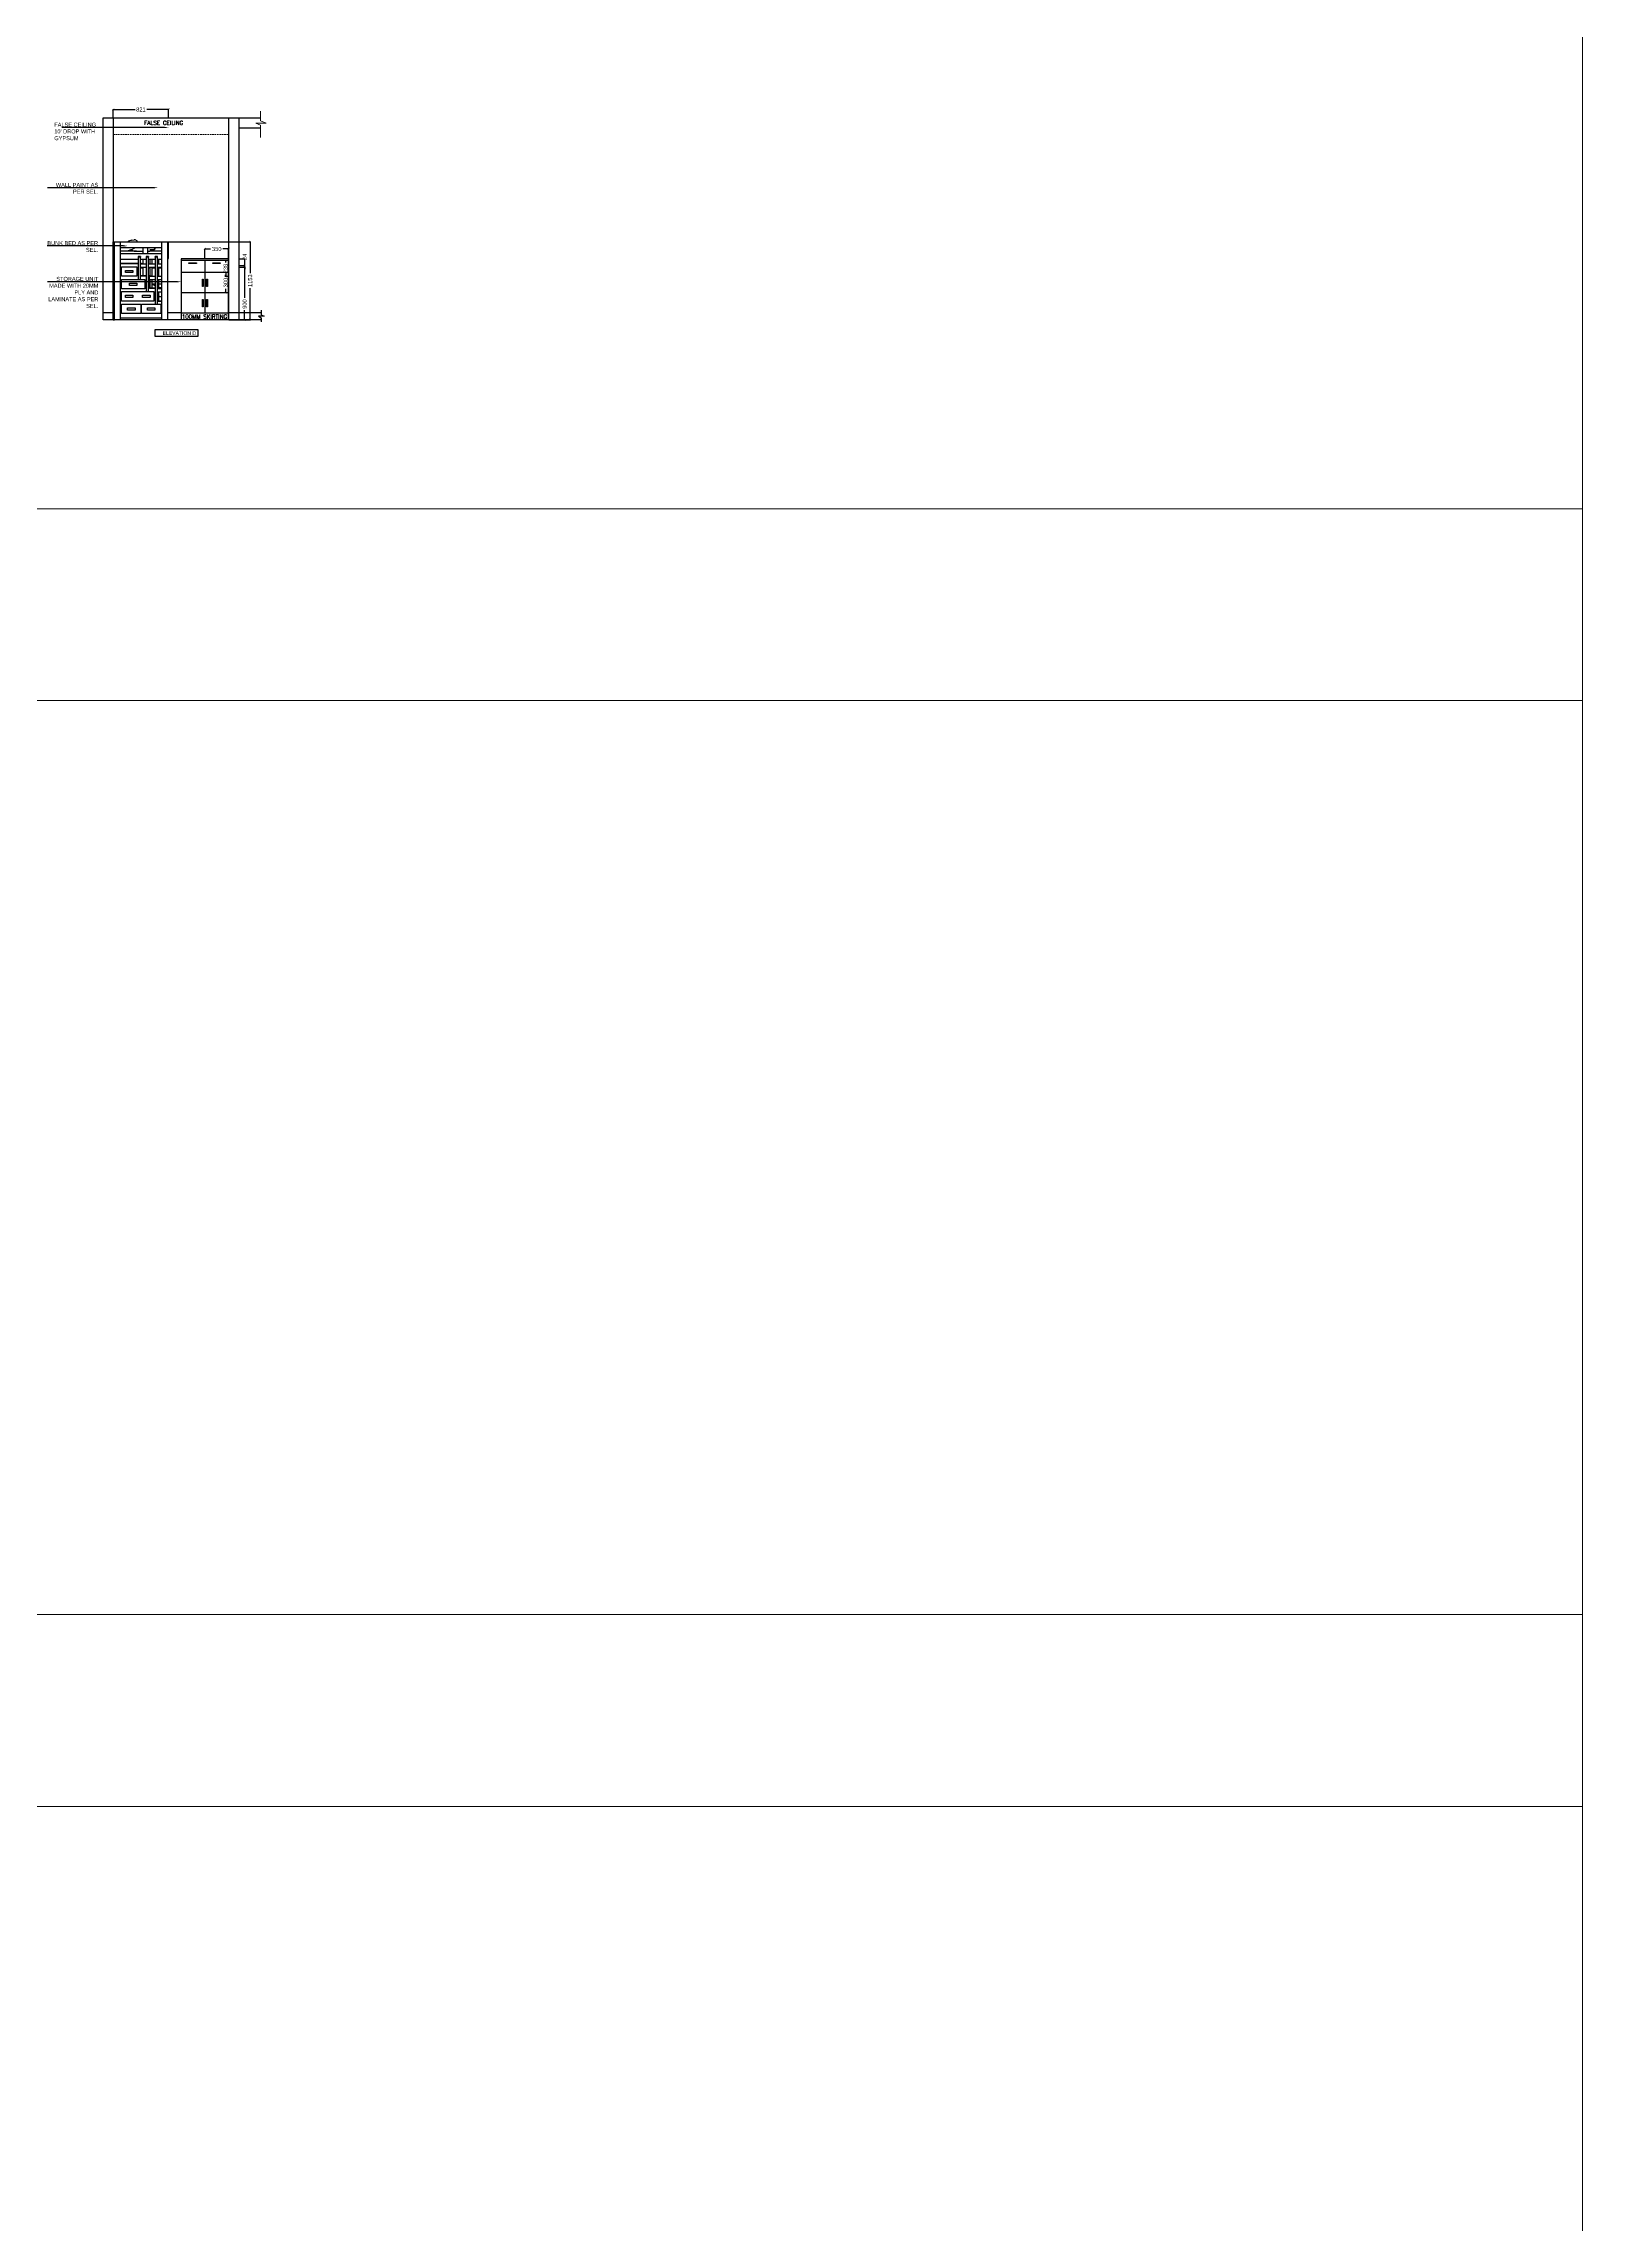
# Model space of a CAD drawing. Header units: millimetres. Extents: x 1464389 to 1998638, y -29162 to 256806.
# Drawn here: x 1543490 to 1566247, y 4566 to 36818 of the extents above; entities that cross this region are included whole.
import ezdxf
from ezdxf import colors
from ezdxf.entities.mleader import LeaderData, LeaderLine
from ezdxf.math import Vec2, Vec3

# ---------------------------------------------------------------- set-up
doc = ezdxf.new("R2010")
doc.units = ezdxf.units.MM
doc.header["$LTSCALE"] = 15
doc.header["$PDMODE"] = 35
doc.linetypes.add('HIDDEN', pattern=[9.525, 6.35, -3.175])
doc.layers.get('0').update_dxf_attribs({"lineweight": 5})
for name, color, linetype, lineweight in [('dimension', 1, 'Continuous', 25), ('false ceiling', 124, 'Continuous', 9), ('Layer1', 7, 'Continuous', 5), ('LS_DR_TEXT', 7, 'Continuous', 13)]:
    doc.layers.add(name, color=color, linetype=linetype, lineweight=lineweight)
for name, color, linetype in [('Edges', 7, 'Continuous'), ('Layer 1', 7, 'Continuous'), ('NEW WALL', 5, 'Continuous'), ('Text', 250, 'Continuous')]:
    doc.layers.add(name, color=color, linetype=linetype)
doc.layers.add('Furnitures', color=7, linetype='Continuous', lineweight=25, true_color=0x753b00)
doc.layers.add('TEXTS', color=7, linetype='Continuous', true_color=0x636466)
doc.styles.add('ARIAL', font='arial.ttf')
doc.styles.add('ROMANS', font='romans.shx')
doc.dimstyles.new('SC-25', dxfattribs={"dimtxt": 60, "dimasz": 30, "dimexe": 0, "dimexo": 0, "dimgap": 25, "dimtad": 0, "dimdec": 0, "dimzin": 0, "dimdsep": 46, "dimtxsty": 'ARIAL', "dimblk": 'ARCHTICK', "dimcen": 0.09, "dimdle": 3, "dimclrd": 251, "dimclre": 251, "dimclrt": 1, "dimadec": 0, "dimazin": 0, "dimtfac": 1, "dimtdec": 0, "dimtofl": 0, "dimtmove": 0, "dimatfit": 2, "dimfxl": 100, "dimtolj": 1, "dimtzin": 0, "dimarcsym": 0})

# ---------------------------------------------------------------- blocks, each defined once
blk = doc.blocks.new('_ArchTick')
at = {"color": 0, "linetype": 'ByBlock', "const_width": 0.15}
blk.add_lwpolyline([(-0.5, -0.5), (0.5, 0.5)], dxfattribs=at)
blk = doc.blocks.new('*D1515')
at = {"layer": 'Defpoints', "color": 0, "ltscale": 0.25, "transparency": 16777216}
for p in [(1545876, 33781), (1545876, 33634), (1546226, 33634)]:
    blk.add_point(p, dxfattribs=at)
at = {"layer": 'dimension', "color": 251, "lineweight": -2, "ltscale": 0.25, "transparency": 16777216}
for p, q in [((1545873, 33781), (1545960, 33781)), ((1545876, 33634), (1545876, 33781)), ((1546229, 33781), (1546142, 33781)), ((1546226, 33634), (1546226, 33781))]:
    blk.add_line(p, q, dxfattribs=at)
at = {"layer": 'dimension', "color": 251, "lineweight": -2, "ltscale": 0.25, "transparency": 16777216, "xscale": 30, "yscale": 30, "zscale": 30, "rotation": 180}
blk.add_blockref('_ArchTick', (1545876, 33781), dxfattribs=at)
at = {"layer": 'dimension', "color": 251, "lineweight": -2, "ltscale": 0.25, "transparency": 16777216, "xscale": 30, "yscale": 30, "zscale": 30}
blk.add_blockref('_ArchTick', (1546226, 33781), dxfattribs=at)
at = {"layer": 'dimension', "color": 1, "ltscale": 0.25, "transparency": 16777216, "insert": (1546051, 33781), "char_height": 60, "attachment_point": 5, "style": 'ARIAL'}
blk.add_mtext('\\A1;350', dxfattribs=at)
blk = doc.blocks.new('*D1516')
at = {"layer": 'Defpoints', "color": 0, "ltscale": 0.25, "transparency": 16777216}
for p in [(1546378, 33634), (1546228, 32734), (1546463, 32734)]:
    blk.add_point(p, dxfattribs=at)
at = {"layer": 'dimension', "color": 251, "lineweight": -2, "ltscale": 0.25, "transparency": 16777216}
for p, q in [((1546378, 33634), (1546463, 33634)), ((1546463, 33637), (1546463, 33058)), ((1546228, 32734), (1546463, 32734)), ((1546463, 32731), (1546463, 32875))]:
    blk.add_line(p, q, dxfattribs=at)
at = {"layer": 'dimension', "color": 251, "lineweight": -2, "ltscale": 0.25, "transparency": 16777216, "xscale": 30, "yscale": 30, "zscale": 30}
for p, rotation in [((1546463, 33634), 90), ((1546463, 32734), 270)]:
    blk.add_blockref('_ArchTick', p, dxfattribs=dict(at, rotation=rotation))
at = {"layer": 'dimension', "color": 1, "ltscale": 0.25, "transparency": 16777216, "insert": (1546463, 32966), "char_height": 60, "attachment_point": 5, "rotation": 90, "style": 'ARIAL'}
blk.add_mtext('\\A1;900', dxfattribs=at)
blk = doc.blocks.new('*D2094')
at = {"layer": 'Defpoints', "color": 0, "ltscale": 0.25, "transparency": 16777216}
for p in [(1546226, 33610), (1546182, 33372), (1546226, 33372)]:
    blk.add_point(p, dxfattribs=at)
at = {"layer": 'dimension', "color": 251, "lineweight": -2, "ltscale": 0.25, "transparency": 16777216}
for p, q in [((1546182, 33613), (1546182, 33583)), ((1546226, 33610), (1546182, 33610)), ((1546182, 33369), (1546182, 33399)), ((1546226, 33372), (1546182, 33372))]:
    blk.add_line(p, q, dxfattribs=at)
at = {"layer": 'dimension', "color": 251, "lineweight": -2, "ltscale": 0.25, "transparency": 16777216, "xscale": 30, "yscale": 30, "zscale": 30}
for p, rotation in [((1546182, 33610), 90), ((1546182, 33372), 270)]:
    blk.add_blockref('_ArchTick', p, dxfattribs=dict(at, rotation=rotation))
at = {"layer": 'dimension', "color": 1, "ltscale": 0.25, "transparency": 16777216, "insert": (1546182, 33491), "char_height": 60, "attachment_point": 5, "rotation": 90, "style": 'ARIAL'}
blk.add_mtext('\\A1;238', dxfattribs=at)
blk = doc.blocks.new('*D2095')
at = {"layer": 'Defpoints', "color": 0, "ltscale": 0.25, "transparency": 16777216}
for p in [(1545339, 33887), (1546378, 32734), (1546545, 32734)]:
    blk.add_point(p, dxfattribs=at)
at = {"layer": 'dimension', "color": 251, "lineweight": -2, "ltscale": 0.25, "transparency": 16777216}
for p, q in [((1545339, 33887), (1546545, 33887)), ((1546545, 33890), (1546545, 33422)), ((1546545, 32731), (1546545, 33199)), ((1546378, 32734), (1546545, 32734))]:
    blk.add_line(p, q, dxfattribs=at)
at = {"layer": 'dimension', "color": 251, "lineweight": -2, "ltscale": 0.25, "transparency": 16777216, "xscale": 30, "yscale": 30, "zscale": 30}
for p, rotation in [((1546545, 33887), 90), ((1546545, 32734), 270)]:
    blk.add_blockref('_ArchTick', p, dxfattribs=dict(at, rotation=rotation))
at = {"layer": 'dimension', "color": 1, "ltscale": 0.25, "transparency": 16777216, "insert": (1546545, 33311), "char_height": 60, "attachment_point": 5, "rotation": 90, "style": 'ARIAL'}
blk.add_mtext('\\A1;1153', dxfattribs=at)
blk = doc.blocks.new('*D1517')
at = {"layer": 'Defpoints', "color": 0, "ltscale": 0.25, "transparency": 16777216}
for p in [(1545339, 35843), (1544519, 35721), (1545339, 35721)]:
    blk.add_point(p, dxfattribs=at)
at = {"layer": 'dimension', "color": 251, "lineweight": -2, "ltscale": 0.25, "transparency": 16777216}
for p, q in [((1544516, 35843), (1544843, 35843)), ((1544519, 35721), (1544519, 35843)), ((1545342, 35843), (1545015, 35843)), ((1545339, 35721), (1545339, 35843))]:
    blk.add_line(p, q, dxfattribs=at)
at = {"layer": 'dimension', "color": 251, "lineweight": -2, "ltscale": 0.25, "transparency": 16777216, "xscale": 30, "yscale": 30, "zscale": 30, "rotation": 180}
blk.add_blockref('_ArchTick', (1544519, 35843), dxfattribs=at)
at = {"layer": 'dimension', "color": 251, "lineweight": -2, "ltscale": 0.25, "transparency": 16777216, "xscale": 30, "yscale": 30, "zscale": 30}
blk.add_blockref('_ArchTick', (1545339, 35843), dxfattribs=at)
at = {"layer": 'dimension', "color": 1, "ltscale": 0.25, "transparency": 16777216, "insert": (1544929, 35843), "char_height": 60, "attachment_point": 5, "style": 'ARIAL'}
blk.add_mtext('\\A1;821', dxfattribs=at)
blk = doc.blocks.new('*D2089')
at = {"layer": 'Defpoints', "color": 0, "ltscale": 0.25, "transparency": 16777216}
for p in [(1546226, 33434), (1546183, 33134), (1546226, 33134)]:
    blk.add_point(p, dxfattribs=at)
at = {"layer": 'dimension', "color": 251, "lineweight": -2, "ltscale": 0.25, "transparency": 16777216}
for p, q in [((1546183, 33437), (1546183, 33375)), ((1546226, 33434), (1546183, 33434)), ((1546183, 33131), (1546183, 33193)), ((1546226, 33134), (1546183, 33134))]:
    blk.add_line(p, q, dxfattribs=at)
at = {"layer": 'dimension', "color": 251, "lineweight": -2, "ltscale": 0.25, "transparency": 16777216, "xscale": 30, "yscale": 30, "zscale": 30}
for p, rotation in [((1546183, 33434), 90), ((1546183, 33134), 270)]:
    blk.add_blockref('_ArchTick', p, dxfattribs=dict(at, rotation=rotation))
at = {"layer": 'dimension', "color": 1, "ltscale": 0.25, "transparency": 16777216, "insert": (1546183, 33284), "char_height": 60, "attachment_point": 5, "rotation": 90, "style": 'ARIAL'}
blk.add_mtext('\\A1;300', dxfattribs=at)
blk = doc.blocks.new('*D1493')
at = {"layer": 'Defpoints', "color": 0, "ltscale": 0.25, "transparency": 16777216}
for p in [(1546378, 33534), (1546378, 33510), (1546464, 33510)]:
    blk.add_point(p, dxfattribs=at)
at = {"layer": 'dimension', "color": 251, "lineweight": -2, "ltscale": 0.25, "transparency": 16777216}
for p, q in [((1546464, 33534), (1546464, 33596)), ((1546378, 33534), (1546464, 33534)), ((1546378, 33510), (1546464, 33510)), ((1546464, 33510), (1546464, 33480))]:
    blk.add_line(p, q, dxfattribs=at)
at = {"layer": 'dimension', "color": 251, "lineweight": -2, "ltscale": 0.25, "transparency": 16777216, "xscale": 30, "yscale": 30, "zscale": 30}
for p, rotation in [((1546464, 33534), 270), ((1546464, 33510), 90)]:
    blk.add_blockref('_ArchTick', p, dxfattribs=dict(at, rotation=rotation))
at = {"layer": 'dimension', "color": 1, "ltscale": 0.25, "transparency": 16777216, "insert": (1546464, 33664), "char_height": 60, "attachment_point": 5, "rotation": 90, "style": 'ARIAL'}
blk.add_mtext('\\A1;24', dxfattribs=at)

msp = doc.modelspace()

# ---------------------------------------------------------------- linework, layer by layer
msp.add_line((1566247, 232978.4), (1566247, -21144.5))
at = {"ltscale": 0.25}
for p, q in [((1520964.5, 29939.4), (1566247, 29939.4)), ((1520964.5, 27101.7), (1566247, 27101.7)), ((1520964.5, 13586.2), (1566247, 13586.2)), ((1520964.5, 10748.4), (1566247, 10748.4))]:
    msp.add_line(p, q, dxfattribs=at)
at = {"layer": 'Edges'}
for p, q in [((1544518.6, 33886.9), (1544540.5, 33886.9)), ((1544518.6, 32734.2), (1544518.6, 33886.9)), ((1544540.5, 32734.2), (1544540.5, 33886.9)), ((1544540.5, 33886.9), (1544628, 33886.9)), ((1544628, 33799.4), (1544628, 33886.9)), ((1544628, 33886.9), (1545241, 33886.9)), ((1544746.9, 33894.3), (1544737.6, 33886.9)), ((1544796, 33912.4), (1544746.9, 33894.3)), ((1544796, 33912.4), (1544827.7, 33917.7)), ((1544843.4, 33915.8), (1544827.7, 33917.7)), ((1544855.2, 33909.8), (1544843.4, 33915.8)), ((1544855.2, 33909.8), (1544866.9, 33903.8)), ((1544869.6, 33901.9), (1544866.9, 33903.8)), ((1544871.5, 33900.6), (1544869.6, 33901.9)), ((1544872.2, 33895.1), (1544871.5, 33900.6)), ((1544872.4, 33886.9), (1544872.2, 33895.1)), ((1544872.3, 33892.8), (1544872.3, 33892.4)), ((1545241, 33886.9), (1545328.5, 33886.9)), ((1545241, 33799.4), (1545241, 33886.9)), ((1545328.5, 33886.9), (1545339.5, 33886.9)), ((1545328.5, 33638.2), (1545328.5, 33886.9)), ((1545339.5, 33638.2), (1545339.5, 33886.9)), ((1544840.2, 33799.4), (1544628, 33799.4)), ((1544628, 33746.8), (1544628, 33799.4)), ((1544628, 33746.8), (1544628.2, 33746.1)), ((1544628, 33746.1), (1544628, 33746.8)), ((1544628.2, 33746.1), (1544628, 33746.1)), ((1544628, 33714.4), (1544628, 33746.1)), ((1544628, 33626.9), (1544628, 33714.4)), ((1544628, 33714.4), (1544956.6, 33714.4)), ((1544628, 33571.6), (1544628, 33626.9)), ((1544890.9, 33626.9), (1544628, 33626.9)), ((1544628, 33560.6), (1544628, 33571.6)), ((1544628, 33571.6), (1544890.9, 33571.6)), ((1544628, 32756.6), (1544628, 33560.6)), ((1544890.9, 33560.6), (1544628, 33560.6)), ((1544723.9, 33746.1), (1544628.2, 33746.1)), ((1544777.8, 33766.2), (1544723.9, 33746.1)), ((1544866.2, 33746.1), (1544723.9, 33746.1)), ((1544777.8, 33766.2), (1544785, 33770.1)), ((1544785, 33770.1), (1544840.2, 33799.4)), ((1544796.3, 33761), (1544785, 33770.1)), ((1544796.3, 33761), (1544816.8, 33754.5)), ((1544816.8, 33754.5), (1544823.4, 33752.2)), ((1544816.8, 33754.5), (1544829.5, 33750.5)), ((1544823.4, 33752.2), (1544829.5, 33750.5)), ((1544829.5, 33750.5), (1544851.7, 33747.1)), ((1544956.6, 33799.4), (1544840.2, 33799.4)), ((1544851.7, 33747.1), (1544866.2, 33746.1)), ((1544866.2, 33746.1), (1544956.6, 33746.1)), ((1544923.7, 33669.8), (1544890.9, 33669.8)), ((1544890.9, 33669.8), (1544890.9, 33658.9)), ((1544923.7, 33658.9), (1544890.9, 33658.9)), ((1544890.9, 33658.9), (1544890.9, 33626.9)), ((1544890.9, 33626.9), (1544890.9, 33571.6)), ((1544890.9, 33571.6), (1544890.9, 33560.6)), ((1544890.9, 33560.6), (1544890.9, 33330.6)), ((1544923.7, 33669.8), (1544923.7, 33658.9)), ((1544923.7, 33626.9), (1544923.7, 33658.9)), ((1544923.7, 33571.6), (1544923.7, 33626.9)), ((1544956.6, 33626.9), (1544923.7, 33626.9)), ((1544923.7, 33571.6), (1544936.1, 33571.6)), ((1544923.7, 33560.6), (1544923.7, 33571.6)), ((1544923.7, 33560.6), (1544936.1, 33560.6)), ((1544923.7, 33506), (1544923.7, 33560.6)), ((1544936.1, 33571.6), (1544937, 33569.5)), ((1544937, 33562.7), (1544936.1, 33560.6)), ((1544936.1, 33560.6), (1544956.6, 33560.6)), ((1544937, 33569.5), (1544937.4, 33567.2)), ((1544937.4, 33565), (1544937, 33562.7)), ((1544937.4, 33567.2), (1544937.4, 33565)), ((1544956.6, 33799.4), (1544956.6, 33746.1)), ((1545033.1, 33799.4), (1544956.6, 33799.4)), ((1544956.6, 33746.1), (1544956.6, 33714.4)), ((1544956.6, 33714.4), (1545033.1, 33714.4)), ((1544956.6, 33626.9), (1544956.6, 33560.6)), ((1545006.7, 33626.9), (1544956.6, 33626.9)), ((1544956.6, 33560.6), (1545006.7, 33560.6)), ((1545039.5, 33669.8), (1545006.7, 33669.8)), ((1545006.7, 33669.8), (1545006.7, 33658.9)), ((1545039.5, 33658.9), (1545006.7, 33658.9)), ((1545006.7, 33658.9), (1545006.7, 33626.9)), ((1545006.7, 33626.9), (1545006.7, 33560.6)), ((1545006.7, 33560.6), (1545006.7, 33506)), ((1545033.1, 33746.1), (1545033.1, 33799.4)), ((1545135.7, 33799.4), (1545033.1, 33799.4)), ((1545033.1, 33714.4), (1545033.1, 33746.1)), ((1545033.1, 33746.1), (1545062.7, 33746.1)), ((1545033.1, 33714.4), (1545241, 33714.4)), ((1545039.5, 33669.8), (1545039.5, 33658.9)), ((1545039.5, 33626.9), (1545039.5, 33658.9)), ((1545039.5, 33560.6), (1545039.5, 33626.9)), ((1545060.5, 33626.9), (1545039.5, 33626.9)), ((1545039.5, 33506), (1545039.5, 33560.6)), ((1545039.5, 33560.6), (1545060.5, 33560.6)), ((1545060.5, 33626.9), (1545060.5, 33560.6)), ((1545093.4, 33626.9), (1545060.5, 33626.9)), ((1545060.5, 33560.6), (1545093.4, 33560.6)), ((1545062, 33771.2), (1545116.7, 33767.2)), ((1545120.2, 33770.1), (1545062, 33771.2)), ((1545093, 33748.9), (1545062.7, 33746.1)), ((1545241, 33746.1), (1545062.7, 33746.1)), ((1545089, 33750.8), (1545107.5, 33757.4)), ((1545107.5, 33757.4), (1545093, 33748.9)), ((1545093.4, 33560.6), (1545093.4, 33626.9)), ((1545141.1, 33626.9), (1545093.4, 33626.9)), ((1545093.4, 33560.6), (1545141.1, 33560.6)), ((1545107.5, 33757.4), (1545111.8, 33758.9)), ((1545111.8, 33758.9), (1545125.1, 33768.5)), ((1545116.7, 33767.2), (1545125.1, 33768.5)), ((1545122.7, 33770.6), (1545120.2, 33770.1)), ((1545123.8, 33770), (1545120.2, 33770.1)), ((1545123.4, 33770.8), (1545122.7, 33770.6)), ((1545125.3, 33771.2), (1545123.4, 33770.8)), ((1545124.4, 33771.1), (1545123.4, 33770.8)), ((1545123.4, 33770.8), (1545123.6, 33770.9)), ((1545127.3, 33772), (1545124.4, 33771.1)), ((1545125.1, 33768.5), (1545126.4, 33768.7)), ((1545130.8, 33769.9), (1545126.4, 33768.7)), ((1545131.7, 33772.9), (1545129.9, 33770.8)), ((1545132.5, 33771.9), (1545130.8, 33769.9)), ((1545131.7, 33772.9), (1545131.8, 33772.9)), ((1545131.8, 33772.9), (1545131.7, 33772.9)), ((1545131.8, 33772.9), (1545131.8, 33772.9)), ((1545133.3, 33776.4), (1545132.5, 33771.9)), ((1545133.3, 33776.4), (1545136.6, 33782.6)), ((1545136.5, 33787.2), (1545135.7, 33799.4)), ((1545241, 33799.4), (1545135.7, 33799.4)), ((1545136.5, 33787.2), (1545136.6, 33782.6)), ((1545141.1, 33658.9), (1545141.1, 33669.8)), ((1545174, 33669.8), (1545141.1, 33669.8)), ((1545174, 33658.9), (1545141.1, 33658.9)), ((1545141.1, 33658.9), (1545141.1, 33626.9)), ((1545141.1, 33626.9), (1545141.1, 33560.6)), ((1545141.1, 33560.6), (1545141.1, 33506)), ((1545174, 33658.9), (1545174, 33669.8)), ((1545174, 33626.9), (1545174, 33658.9)), ((1545174, 33560.6), (1545174, 33626.9)), ((1545195.8, 33626.9), (1545174, 33626.9)), ((1545174, 33506), (1545174, 33560.6)), ((1545174, 33560.6), (1545195.8, 33560.6)), ((1545195.8, 33560.6), (1545195.8, 33626.9)), ((1545241, 33626.9), (1545195.8, 33626.9)), ((1545195.8, 33560.6), (1545241, 33560.6)), ((1545241, 33746.1), (1545241, 33799.4)), ((1545241, 33714.4), (1545241, 33746.1)), ((1545241, 33626.9), (1545241, 33714.4)), ((1545241, 33560.6), (1545241, 33626.9)), ((1545241, 33506), (1545241, 33560.6)), ((1545328.5, 33638.2), (1545339.5, 33638.2)), ((1545328.5, 32734.2), (1545328.5, 33638.2)), ((1544644.4, 33518.1), (1544869.1, 33518.1)), ((1544644.4, 33378.1), (1544644.4, 33518.1)), ((1544869.1, 33378.1), (1544644.4, 33378.1)), ((1544644.4, 33190.6), (1544644.4, 33330.6)), ((1544644.4, 33330.6), (1544890.9, 33330.6)), ((1544701.3, 33463.2), (1544812.1, 33463.2)), ((1544701.3, 33430.4), (1544701.3, 33463.2)), ((1544812.1, 33430.4), (1544701.3, 33430.4)), ((1544759.2, 33274.4), (1544870, 33274.4)), ((1544759.2, 33241.6), (1544759.2, 33274.4)), ((1544870, 33241.6), (1544759.2, 33241.6)), ((1544812.1, 33463.2), (1544812.1, 33430.4)), ((1544869.1, 33518.1), (1544869.1, 33378.1)), ((1544870, 33274.4), (1544870, 33241.6)), ((1544890.9, 33330.6), (1544923.7, 33330.6)), ((1544956.6, 33506), (1544923.7, 33506)), ((1544923.7, 33496.9), (1544923.7, 33506)), ((1544956.6, 33496.9), (1544923.7, 33496.9)), ((1544923.7, 33388.7), (1544923.7, 33496.9)), ((1544923.7, 33377.8), (1544923.7, 33388.7)), ((1544923.7, 33388.7), (1544956.6, 33388.7)), ((1545006.7, 33377.8), (1544923.7, 33377.8)), ((1544923.7, 33330.6), (1544923.7, 33377.8)), ((1544923.7, 33330.6), (1544984.8, 33330.6)), ((1545006.7, 33506), (1544956.6, 33506)), ((1544956.6, 33506), (1544956.6, 33496.9)), ((1544956.6, 33496.9), (1544956.6, 33388.7)), ((1544956.6, 33388.7), (1545006.7, 33388.7)), ((1544984.8, 33330.6), (1544984.8, 33190.6)), ((1545006.7, 33506), (1545006.7, 33388.7)), ((1545006.7, 33388.7), (1545006.7, 33377.8)), ((1545006.7, 33377.8), (1545006.7, 33150.4)), ((1545060.5, 33506), (1545039.5, 33506)), ((1545039.5, 33496.9), (1545039.5, 33506)), ((1545060.5, 33496.9), (1545039.5, 33496.9)), ((1545039.5, 33388.7), (1545039.5, 33496.9)), ((1545039.5, 33377.8), (1545039.5, 33388.7)), ((1545039.5, 33388.7), (1545060.5, 33388.7)), ((1545055.1, 33377.8), (1545039.5, 33377.8)), ((1545039.5, 33150.4), (1545039.5, 33377.8)), ((1545055.1, 33377.8), (1545068.7, 33377.8)), ((1545055.1, 33323.1), (1545055.1, 33377.8)), ((1545060.5, 33323.1), (1545055.1, 33323.1)), ((1545055.1, 33323.1), (1545055.1, 33265.6)), ((1545055.1, 33265.6), (1545060.5, 33265.6)), ((1545055.1, 33249.8), (1545055.1, 33265.6)), ((1545060.5, 33249.8), (1545055.1, 33249.8)), ((1545055.1, 33207.2), (1545055.1, 33249.8)), ((1545060.5, 33506), (1545060.5, 33496.9)), ((1545093.4, 33506), (1545060.5, 33506)), ((1545060.5, 33496.9), (1545060.5, 33388.7)), ((1545060.5, 33388.7), (1545068.7, 33388.7)), ((1545093.4, 33323.1), (1545060.5, 33323.1)), ((1545060.5, 33323.1), (1545060.5, 33265.6)), ((1545060.5, 33265.6), (1545060.5, 33249.8)), ((1545060.5, 33249.8), (1545060.5, 33207.2)), ((1545068.7, 33388.7), (1545069.6, 33386.6)), ((1545069.6, 33379.9), (1545068.7, 33377.8)), ((1545068.7, 33377.8), (1545093.4, 33377.8)), ((1545069.6, 33386.6), (1545070.1, 33384.4)), ((1545070.1, 33382.1), (1545069.6, 33379.9)), ((1545070.1, 33384.4), (1545070.1, 33382.1)), ((1545093.4, 33496.9), (1545093.4, 33506)), ((1545141.1, 33506), (1545093.4, 33506)), ((1545141.1, 33496.9), (1545093.4, 33496.9)), ((1545093.4, 33377.8), (1545093.4, 33496.9)), ((1545093.4, 33377.8), (1545141.1, 33377.8)), ((1545141.1, 33323.1), (1545093.4, 33323.1)), ((1545093.4, 33265.6), (1545093.4, 33323.1)), ((1545093.4, 33265.6), (1545141.1, 33265.6)), ((1545093.4, 33248.6), (1545093.4, 33265.6)), ((1545118.8, 33245.8), (1545093.4, 33248.6)), ((1545093.4, 33207.2), (1545093.4, 33248.6)), ((1545131.8, 33241.2), (1545118.8, 33245.8)), ((1545131.8, 33241.2), (1545141.1, 33238)), ((1545141.1, 33506), (1545141.1, 33496.9)), ((1545141.1, 33496.9), (1545141.1, 33377.8)), ((1545141.1, 33377.8), (1545141.1, 33323.1)), ((1545141.1, 33323.1), (1545141.1, 33265.6)), ((1545141.1, 33265.6), (1545141.1, 33238)), ((1545141.1, 33238), (1545141.1, 33207.2)), ((1545174, 33377.8), (1545174, 33506)), ((1545195.8, 33506), (1545174, 33506)), ((1545174, 33323.1), (1545174, 33377.8)), ((1545174, 33377.8), (1545195.8, 33377.8)), ((1545174, 33207.2), (1545174, 33323.1)), ((1545195.8, 33323.1), (1545174, 33323.1)), ((1545241, 33506), (1545195.8, 33506)), ((1545195.8, 33496.9), (1545195.8, 33506)), ((1545241, 33496.9), (1545195.8, 33496.9)), ((1545195.8, 33377.8), (1545195.8, 33496.9)), ((1545195.8, 33377.8), (1545241, 33377.8)), ((1545241, 33323.1), (1545195.8, 33323.1)), ((1545195.8, 33265.6), (1545195.8, 33323.1)), ((1545195.8, 33265.6), (1545241, 33265.6)), ((1545195.8, 33204.3), (1545195.8, 33265.6)), ((1545241, 33496.9), (1545241, 33506)), ((1545241, 33377.8), (1545241, 33496.9)), ((1545241, 33323.1), (1545241, 33377.8)), ((1545241, 33265.6), (1545241, 33323.1)), ((1545241, 33204.3), (1545241, 33265.6)), ((1544984.8, 33190.6), (1544644.4, 33190.6)), ((1544644.4, 33150.4), (1545006.7, 33150.4)), ((1544644.4, 33008.9), (1544644.4, 33150.4)), ((1545119.3, 33008.9), (1544644.4, 33008.9)), ((1544644.4, 32964.7), (1544930.5, 32964.7)), ((1544644.4, 32824.7), (1544644.4, 32964.7)), ((1544700, 33096.6), (1544810.7, 33096.6)), ((1544700, 33063.8), (1544700, 33096.6)), ((1544810.7, 33063.8), (1544700, 33063.8)), ((1544732, 32909.5), (1544842.8, 32909.5)), ((1544732, 32876.7), (1544732, 32909.5)), ((1544810.7, 33096.6), (1544810.7, 33063.8)), ((1544842.8, 32909.5), (1544842.8, 32876.7)), ((1544930.5, 32964.7), (1544930.5, 32824.7)), ((1544938.5, 32964.7), (1545141.1, 32964.7)), ((1544938.5, 32824.7), (1544938.5, 32964.7)), ((1544952.9, 33096.6), (1545063.7, 33096.6)), ((1544952.9, 33063.8), (1544952.9, 33096.6)), ((1545063.7, 33063.8), (1544952.9, 33063.8)), ((1545006.7, 33150.4), (1545039.5, 33150.4)), ((1545026.2, 32909.5), (1545136.9, 32909.5)), ((1545026.2, 32876.7), (1545026.2, 32909.5)), ((1545039.5, 33150.4), (1545119.3, 33150.4)), ((1545055.1, 33196.3), (1545055.1, 33207.2)), ((1545055.1, 33207.2), (1545060.5, 33207.2)), ((1545141.1, 33196.3), (1545055.1, 33196.3)), ((1545060.5, 33207.2), (1545093.4, 33207.2)), ((1545063.7, 33096.6), (1545063.7, 33063.8)), ((1545093.4, 33207.2), (1545141.1, 33207.2)), ((1545119.3, 33150.4), (1545119.3, 33008.9)), ((1545136.9, 32909.5), (1545136.9, 32876.7)), ((1545141.1, 33207.2), (1545141.1, 33196.3)), ((1545141.1, 33196.3), (1545141.1, 32964.7)), ((1545141.1, 32964.7), (1545174, 32964.7)), ((1545174, 33196.3), (1545174, 33207.2)), ((1545174, 33207.2), (1545190.4, 33207.2)), ((1545176.8, 33196.3), (1545174, 33196.3)), ((1545174, 32964.7), (1545174, 33196.3)), ((1545174, 32964.7), (1545224.6, 32964.7)), ((1545176.8, 33196.3), (1545190.4, 33196.3)), ((1545176.8, 33141.6), (1545176.8, 33196.3)), ((1545195.8, 33141.6), (1545176.8, 33141.6)), ((1545176.8, 33014.7), (1545176.8, 33141.6)), ((1545176.8, 33003.8), (1545176.8, 33014.7)), ((1545176.8, 33014.7), (1545195.8, 33014.7)), ((1545241, 33003.8), (1545176.8, 33003.8)), ((1545190.4, 33207.2), (1545191.3, 33205.1)), ((1545191.3, 33198.4), (1545190.4, 33196.3)), ((1545190.4, 33196.3), (1545195.8, 33196.3)), ((1545191.3, 33205.1), (1545191.7, 33202.9)), ((1545191.7, 33200.6), (1545191.3, 33198.4)), ((1545191.7, 33202.9), (1545191.7, 33200.6)), ((1545241, 33204.3), (1545195.8, 33204.3)), ((1545195.8, 33196.3), (1545195.8, 33204.3)), ((1545195.8, 33196.3), (1545241, 33196.3)), ((1545241, 33141.6), (1545195.8, 33141.6)), ((1545195.8, 33081.7), (1545195.8, 33141.6)), ((1545195.8, 33081.7), (1545200.7, 33081)), ((1545195.8, 33080), (1545195.8, 33081.7)), ((1545195.8, 33080), (1545216.4, 33080)), ((1545195.8, 33014.7), (1545195.8, 33080)), ((1545195.8, 33014.7), (1545241, 33014.7)), ((1545200.7, 33081), (1545216.4, 33080)), ((1545216.4, 33080), (1545241, 33080)), ((1545224.6, 32964.7), (1545224.6, 32824.7)), ((1545241, 33196.3), (1545241, 33204.3)), ((1545241, 33141.6), (1545241, 33196.3)), ((1545241, 33080), (1545241, 33141.6)), ((1545241, 33014.7), (1545241, 33080)), ((1545241, 33003.8), (1545241, 33014.7)), ((1545241, 32756.6), (1545241, 33003.8)), ((1544518.6, 32734.2), (1544540.5, 32734.2)), ((1544628, 32734.2), (1544540.5, 32734.2)), ((1545241, 32756.6), (1544628, 32756.6)), ((1544628, 32734.2), (1544628, 32756.6)), ((1545241, 32734.2), (1544628, 32734.2)), ((1544930.5, 32824.7), (1544644.4, 32824.7)), ((1544842.8, 32876.7), (1544732, 32876.7)), ((1545224.6, 32824.7), (1544938.5, 32824.7)), ((1545136.9, 32876.7), (1545026.2, 32876.7)), ((1545241, 32734.2), (1545241, 32756.6)), ((1545328.5, 32734.2), (1545241, 32734.2))]:
    msp.add_line(p, q, dxfattribs=at)
at = {"layer": 'false ceiling', "linetype": 'HIDDEN', "ltscale": 0.25}
msp.add_line((1544518.6, 35471.2), (1546227.9, 35471.2), dxfattribs=at)
at = {"layer": 'Furnitures', "ltscale": 0.25}
for p, q in [((1546226.1, 33634.2), (1545525.6, 33634.2)), ((1545525.6, 33634.2), (1545525.6, 32834.2)), ((1546226.1, 33610.2), (1545525.6, 33610.2)), ((1545875.9, 33610.2), (1545875.6, 32834.2)), ((1546226.1, 32734.2), (1546226.1, 33634.2)), ((1546226.1, 33433.8), (1545525.6, 33433.8)), ((1546226.1, 33133.8), (1545525.6, 33133.8)), ((1545525.6, 32834.2), (1545525.6, 32734.2)), ((1545525.6, 32834.2), (1546226.1, 32834.2))]:
    msp.add_line(p, q, dxfattribs=at)
at = {"layer": 'Furnitures', "color": 7, "linetype": 'ByBlock'}
for p, q in [((1545640.2, 33565), (1545640.2, 33576.9)), ((1545640.2, 33576.9), (1545749, 33576.9)), ((1545749, 33565), (1545640.2, 33565)), ((1545749, 33576.9), (1545749, 33565)), ((1545990.4, 33564.9), (1545990.4, 33576.8)), ((1545990.4, 33576.8), (1546099.3, 33576.8)), ((1546099.3, 33564.9), (1545990.4, 33564.9)), ((1546099.3, 33576.8), (1546099.3, 33564.9)), ((1545839.7, 33335.3), (1545851.6, 33335.3)), ((1545839.7, 33226.4), (1545839.7, 33335.3)), ((1545851.6, 33226.4), (1545839.7, 33226.4)), ((1545851.6, 33335.3), (1545851.6, 33226.4)), ((1545900.9, 33335.3), (1545912.7, 33335.3)), ((1545900.9, 33226.4), (1545900.9, 33335.3)), ((1545912.7, 33226.4), (1545900.9, 33226.4)), ((1545912.7, 33335.3), (1545912.7, 33226.4)), ((1545839.4, 33035.6), (1545851.3, 33035.6)), ((1545839.4, 32926.8), (1545839.4, 33035.6)), ((1545851.3, 32926.8), (1545839.4, 32926.8)), ((1545851.3, 33035.6), (1545851.3, 32926.8)), ((1545900.6, 33035.6), (1545912.5, 33035.6)), ((1545900.6, 32926.8), (1545900.6, 33035.6)), ((1545912.5, 32926.8), (1545900.6, 32926.8)), ((1545912.5, 33035.6), (1545912.5, 32926.8))]:
    msp.add_line(p, q, dxfattribs=at)
at = {"layer": 'Layer 1', "ltscale": 0.25}
for p, q in [((1544518.6, 35721.2), (1546695.6, 35721.2)), ((1546377.9, 35571.2), (1546695.6, 35571.2)), ((1546751.8, 32784.9), (1546669.7, 32784.9)), ((1546669.7, 32784.9), (1546706.1, 32764.1)), ((1546706.1, 32874.1), (1546706.1, 32808.1)), ((1546706.1, 32808.1), (1546751.8, 32784.9)), ((1546706.1, 32764.1), (1546706.1, 32703.1))]:
    msp.add_line(p, q, dxfattribs=at)
for points in [[(1544518.6, 32834.2), (1544368.6, 32834.2)], [(1546706.1, 32734.2), (1544368.6, 32734.2), (1544368.6, 32734.2), (1544368.6, 32734.2)], [(1545525.6, 32834.2), (1545328.5, 32834.2)], [(1546227.9, 32834.2), (1546226.1, 32834.2)], [(1546706.1, 32834.2), (1546227.9, 32834.2)]]:
    msp.add_lwpolyline(points, dxfattribs=at)
at = {"layer": 'Layer1', "ltscale": 0.25}
for p, q in [((1546695.6, 35817.5), (1546695.6, 35677.4)), ((1546779.7, 35643.5), (1546629.8, 35643.5)), ((1546629.8, 35643.5), (1546695.6, 35609.4)), ((1546695.6, 35677.4), (1546779.7, 35643.5)), ((1546695.6, 35609.4), (1546695.6, 35428.9))]:
    msp.add_line(p, q, dxfattribs=at)
at = {"layer": 'NEW WALL', "ltscale": 0.25}
msp.add_lwpolyline([(1544368.6, 35721.2), (1544518.6, 35721.2), (1544518.6, 32734.2), (1544368.6, 32734.2)], close=True, dxfattribs=at)
for points in [[(1546227.9, 32734.2), (1546227.9, 32734.2), (1546227.9, 35721.2), (1546227.9, 35721.2), (1546227.9, 35721.2)], [(1546377.9, 35721.2), (1546377.9, 32734.2), (1546377.9, 32734.2)]]:
    msp.add_lwpolyline(points, dxfattribs=at)
at = {"layer": 'Text', "color": 32, "ltscale": 0.25}
msp.add_lwpolyline([(1545775.9, 32584), (1545136, 32584), (1545136, 32491.1), (1545775.9, 32491.1)], close=True, dxfattribs=at)

# ---------------------------------------------------------------- texts
at = {"layer": 'LS_DR_TEXT', "ltscale": 0.25, "char_height": 60, "attachment_point": 1, "style": 'ROMANS'}
for s, width, insert in [('FALSE CEILING', 691.654, (1544977.7, 35675.7)), ('\\pxqc;100MM SKIRTING', 765.98, (1545486.1, 32809.5))]:
    msp.add_mtext_dynamic_manual_height_columns(s, width=width, gutter_width=375, heights=[0], dxfattribs=dict(at, insert=insert))
at = {"layer": 'LS_DR_TEXT', "insert": (1545744.4, 32507.8), "char_height": 54.107, "attachment_point": 9, "rotation": 359.76961}
msp.add_mtext_dynamic_manual_height_columns('ELEVATION D', width=966.759, gutter_width=202.9, heights=[0], dxfattribs=at)

# ---------------------------------------------------------------- dimensions: what is measured, and where the dimension line sits
at = {"layer": 'dimension', "ltscale": 0.25}
dim = msp.add_linear_dim(base=(1545339.5, 35842.9), p1=(1544518.6, 35721.2), p2=(1545339.5, 35721.2), dimstyle='SC-25', dxfattribs=at)
dim.commit()
dim.dimension.update_dxf_attribs({"geometry": '*D1517', "text_midpoint": (1544929, 35842.9), "dimtype": 160})
for base, p1, p2, angle, picture, middle in [((1546544.6, 32734.2), (1545339.5, 33886.9), (1546377.9, 32734.2), 90, '*D2095', (1546544.6, 33310.5)), ((1545875.9, 33781.2), (1546226.1, 33634.2), (1545875.9, 33634.2), 180, '*D1515', (1546051, 33781.2)), ((1546182, 33372.2), (1546226.1, 33610.2), (1546226.1, 33372.2), 90, '*D2094', (1546182, 33491.2)), ((1546462.9, 32734.2), (1546377.9, 33634.2), (1546227.9, 32734.2), 90, '*D1516', (1546462.9, 32966.4)), ((1546464, 33510.2), (1546377.9, 33534.2), (1546377.9, 33510.2), 90, '*D1493', (1546464, 33664)), ((1546183, 33133.8), (1546226.1, 33433.8), (1546226.1, 33133.8), 90, '*D2089', (1546183, 33283.8))]:
    dim = msp.add_linear_dim(base=base, p1=p1, p2=p2, angle=angle, dimstyle='SC-25', dxfattribs=at)
    dim.commit()
    dim.dimension.update_dxf_attribs({"geometry": picture, "text_midpoint": middle, "dimtype": 160})

# ---------------------------------------------------------------- leaders
at = {"layer": 'TEXTS', "color": 251, "true_color": 0x636466}
ml = msp.add_multileader_mtext('Standard', dxfattribs=at)
ml.set_content("FALSE CEILING \\P10' DROP WITH\\PGYPSUM  ", color=251)
ml.set_leader_properties()
ml.build(insert=Vec2(0, 0))
ml.multileader.update_dxf_attribs({"has_dogleg": 0, "text_right_attachment_type": 6, "dogleg_length": 0.36, "arrow_head_size": 60})
ctx = ml.context
ctx.base_point, ctx.char_height, ctx.arrow_head_size, ctx.plane_origin = Vec3(1543646.4, 35619.1), 60, 60, Vec3(1544984.4, 35577.1)
ctx.right_attachment = 6
notes = []
notes.append((ctx, [(0, (1, 1, 0), (1544350.8, 35577.1), (-1, 0), 0.36, [(0, [(1545339.5, 35577.1)], 0, [])])]))
ctx.mtext.insert, ctx.mtext.width, ctx.mtext.flow_direction = Vec3(1543648.4, 35649.1), 715.303, 5
ml = msp.add_multileader_mtext('Standard', dxfattribs=at)
ml.set_content('WALL PAINT AS PER SEL.', color=(99, 100, 102))
ml.set_leader_properties()
ml.build(insert=Vec2(0, 0))
ml.multileader.update_dxf_attribs({"has_dogleg": 0, "text_right_attachment_type": 6, "dogleg_length": 0.36, "arrow_head_size": 60})
ctx = ml.context
ctx.base_point, ctx.char_height, ctx.arrow_head_size, ctx.plane_origin = Vec3(1543695.8, 34728.6), 60, 60, Vec3(1544879.1, 34684.6)
ctx.right_attachment, ctx.text_align_type = 6, 2
notes.append((ctx, [(1, (1, 1, 0), (1544300.2, 34686.6), (-1, 0), 0.36, [(0, [(1545180.4, 34686.6)], 0, [])])]))
ctx.mtext.insert, ctx.mtext.width, ctx.mtext.alignment, ctx.mtext.flow_direction = Vec3(1544297.8, 34758.6), 744.188, 3, 5
ml = msp.add_multileader_mtext('Standard', dxfattribs=at)
ml.set_content('BUNK BED AS PER SEL.', color=(99, 100, 102))
ml.set_leader_properties()
ml.build(insert=Vec2(0, 0))
ml.multileader.update_dxf_attribs({"has_dogleg": 0, "text_right_attachment_type": 6, "dogleg_length": 0.36, "arrow_head_size": 60})
ctx = ml.context
ctx.base_point, ctx.char_height, ctx.arrow_head_size, ctx.plane_origin = Vec3(1543653.8, 33867.3), 60, 60, Vec3(1544879.1, 33823.3)
ctx.right_attachment, ctx.text_align_type = 6, 2
notes.append((ctx, [(1, (1, 1, 0), (1544298.2, 33825.3), (-1, 0), 0.36, [(0, [(1544734.1, 33825.3)], 0, [])])]))
ctx.mtext.insert, ctx.mtext.width, ctx.mtext.alignment, ctx.mtext.flow_direction = Vec3(1544295.8, 33897.3), 744.188, 3, 5
ml = msp.add_multileader_mtext('Standard', dxfattribs=at)
ml.set_content('STORAGE UNIT MADE WITH 20MM PLY AND LAMINATE AS PER SEL.', color=(99, 100, 102))
ml.set_leader_properties()
ml.build(insert=Vec2(0, 0))
ml.multileader.update_dxf_attribs({"has_dogleg": 0, "text_right_attachment_type": 6, "dogleg_length": 0.36, "arrow_head_size": 60})
ctx = ml.context
ctx.base_point, ctx.char_height, ctx.arrow_head_size, ctx.plane_origin = Vec3(1543607.8, 33338.2), 60, 60, Vec3(1544879.1, 33294.2)
ctx.right_attachment, ctx.text_align_type = 6, 2
notes.append((ctx, [(1, (1, 1, 0), (1544302.2, 33296.2), (-1, 0), 0.36, [(0, [(1545525.6, 33296.2)], 0, [])])]))
ctx.mtext.insert, ctx.mtext.width, ctx.mtext.alignment, ctx.mtext.flow_direction = Vec3(1544299.8, 33368.2), 744.188, 3, 5
for ctx, leaders in notes:
    for number, flags, end, landing, length, lines in leaders:
        leader = LeaderData()
        leader.index, (leader.has_last_leader_line, leader.has_dogleg_vector, leader.attachment_direction) = number, flags
        leader.last_leader_point, leader.dogleg_vector, leader.dogleg_length = Vec3(end), Vec3(landing), length
        for number, points, colour, breaks in lines:
            line = LeaderLine()
            line.index, line.vertices, line.color, line.breaks = number, Vec3.list(points), colors.encode_raw_color(colour), breaks
            leader.lines.append(line)
        ctx.leaders.append(leader)

doc.saveas('drawing.dxf')
